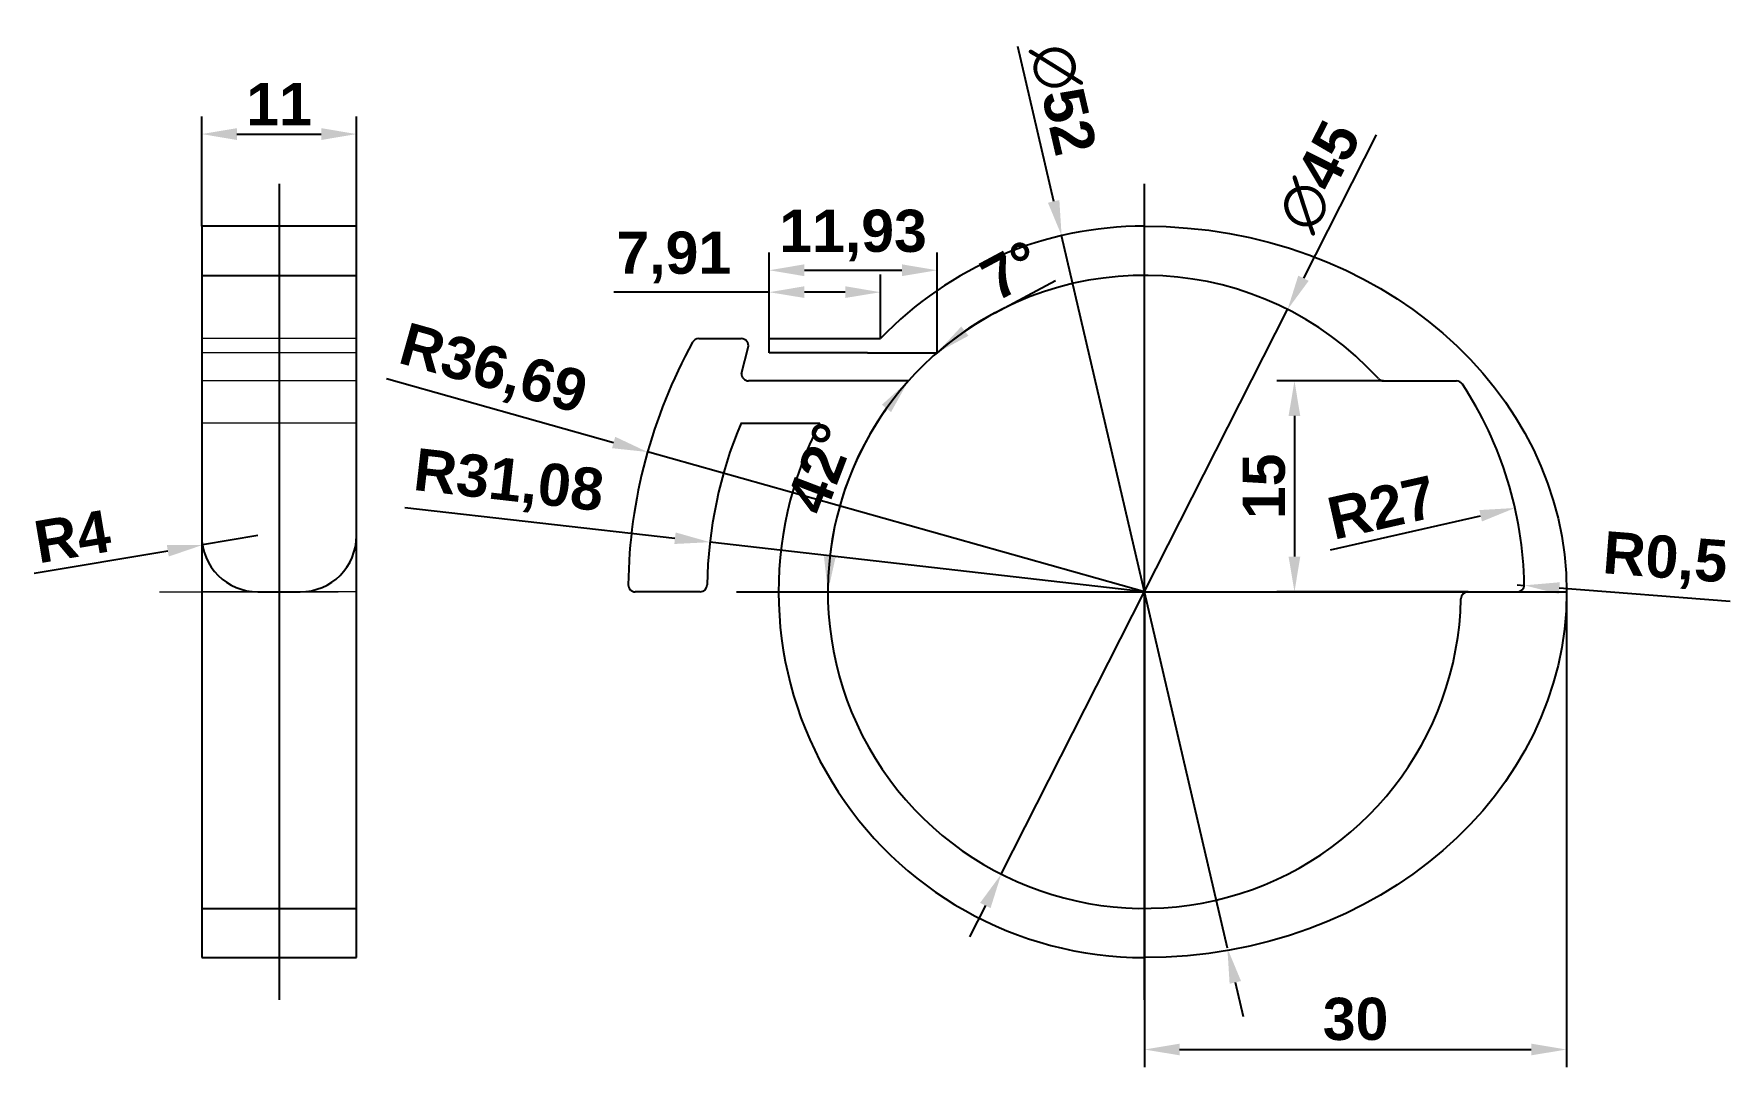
# Model space of a CAD drawing. Header units: millimetres. Extents: x 97 to 217, y 13 to 87.
import ezdxf

# ---------------------------------------------------------------- set-up
doc = ezdxf.new("R2010")
doc.units = ezdxf.units.MM
doc.linetypes.add('TRAZO_Y_PUNTO', pattern=[25.4, 12.7, -6.35, 0, -6.35])
doc.linetypes.add('TRAZOS', pattern=[19.05, 12.7, -6.35])
for name, color, linetype, lineweight in [('01_Contornos', 7, 'Continuous', 20), ('02_Ocultas', 4, 'TRAZOS', 20), ('03_Ejes', 1, 'TRAZO_Y_PUNTO', 18), ('04_Cotas', 3, 'Continuous', 18)]:
    doc.layers.add(name, color=color, linetype=linetype, lineweight=lineweight)
doc.styles.add('EstiloCota', font='arialbd.ttf', dxfattribs={"height": 3})
doc.dimstyles.new('CotasUNE', dxfattribs={"dimtxt": 3, "dimasz": 2.5, "dimexe": 1.25, "dimexo": 0, "dimtad": 1, "dimtxsty": 'EstiloCota', "dimcen": 2.5, "dimclrd": 256, "dimclrt": 256, "dimadec": 0, "dimazin": 0, "dimtfac": 1, "dimtmove": 0, "dimatfit": 3, "dimfxl": 1, "dimarcsym": 0})

# ---------------------------------------------------------------- blocks, each defined once
blk = doc.blocks.new('*D29')
at = {"layer": '04_Cotas', "color": 0, "lineweight": -2, "transparency": 16777216}
for p, q in [((192.75, 62.08), (185.17, 62.08)), ((198.75, 47.08), (185.17, 47.08))]:
    blk.add_line(p, q, dxfattribs=at)
at = {"layer": '04_Cotas', "lineweight": -2, "transparency": 16777216}
blk.add_line((186.42, 59.58), (186.42, 49.58), dxfattribs=at)
at = {"layer": '04_Cotas', "transparency": 16777216}
for points in [[(186, 59.58), (186.83, 59.58), (186.42, 62.08)], [(186, 49.58), (186.83, 49.58), (186.42, 47.08)]]:
    blk.add_solid(points, dxfattribs=at)
at = {"layer": 'Defpoints', "color": 0}
for p in [(192.75, 62.08), (186.42, 47.08), (198.75, 47.08)]:
    blk.add_point(p, dxfattribs=at)
at = {"layer": '04_Cotas', "transparency": 16777216, "insert": (184.26, 54.58), "char_height": 3, "attachment_point": 5, "rotation": 90, "style": 'EstiloCota'}
blk.add_mtext('15', dxfattribs=at)
blk = doc.blocks.new('*D30')
at = {"layer": '04_Cotas', "lineweight": -2, "transparency": 16777216}
for p, q in [((192.22, 79.56), (187.06, 69.38)), ((165.58, 27.01), (185.93, 67.15)), ((164.45, 24.78), (163.32, 22.55))]:
    blk.add_line(p, q, dxfattribs=at)
at = {"layer": '04_Cotas', "transparency": 16777216}
for points in [[(186.69, 69.56), (187.43, 69.19), (185.93, 67.15)], [(164.08, 24.97), (164.82, 24.59), (165.58, 27.01)]]:
    blk.add_solid(points, dxfattribs=at)
at = {"layer": 'Defpoints', "color": 0}
for p in [(185.93, 67.15), (165.58, 27.01)]:
    blk.add_point(p, dxfattribs=at)
at = {"layer": '04_Cotas', "transparency": 16777216, "insert": (188.17, 76.61), "char_height": 3, "attachment_point": 5, "rotation": 63.1158, "style": 'EstiloCota'}
blk.add_mtext('∅45', dxfattribs=at)
blk = doc.blocks.new('*D31')
at = {"layer": '04_Cotas', "lineweight": -2, "transparency": 16777216}
for p, q in [((166.74, 85.87), (169.3, 74.84)), ((181.65, 21.75), (169.87, 72.4)), ((182.21, 19.32), (182.78, 16.88))]:
    blk.add_line(p, q, dxfattribs=at)
at = {"layer": '04_Cotas', "transparency": 16777216}
for points in [[(169.71, 74.93), (168.9, 74.74), (169.87, 72.4)], [(182.62, 19.41), (181.81, 19.22), (181.65, 21.75)]]:
    blk.add_solid(points, dxfattribs=at)
at = {"layer": 'Defpoints', "color": 0}
for p in [(169.87, 72.4), (181.65, 21.75)]:
    blk.add_point(p, dxfattribs=at)
at = {"layer": '04_Cotas', "transparency": 16777216, "insert": (169.96, 82.09), "char_height": 3, "attachment_point": 5, "rotation": 283.0908, "style": 'EstiloCota'}
blk.add_mtext('∅52', dxfattribs=at)
blk = doc.blocks.new('*D34')
at = {"layer": '04_Cotas', "lineweight": -2, "transparency": 16777216}
for p, q in [((123.19, 53.08), (142.39, 50.89)), ((175.76, 47.08), (144.88, 50.61))]:
    blk.add_line(p, q, dxfattribs=at)
at = {"layer": '04_Cotas', "transparency": 16777216}
blk.add_solid([(142.44, 51.3), (142.35, 50.48), (144.88, 50.61)], dxfattribs=at)
at = {"layer": 'Defpoints', "color": 0}
for p in [(144.88, 50.61), (175.76, 47.08)]:
    blk.add_point(p, dxfattribs=at)
at = {"layer": '04_Cotas', "transparency": 16777216, "insert": (130.56, 54.72), "char_height": 3, "attachment_point": 5, "rotation": 353.4809, "style": 'EstiloCota'}
blk.add_mtext('R31,08', dxfattribs=at)
blk = doc.blocks.new('*D35')
at = {"layer": '04_Cotas', "lineweight": -2, "transparency": 16777216}
for p, q in [((121.9, 62.24), (138.03, 57.69)), ((175.76, 47.08), (140.44, 57.02))]:
    blk.add_line(p, q, dxfattribs=at)
at = {"layer": '04_Cotas', "transparency": 16777216}
blk.add_solid([(138.15, 58.1), (137.92, 57.29), (140.44, 57.02)], dxfattribs=at)
at = {"layer": 'Defpoints', "color": 0}
for p in [(140.44, 57.02), (175.76, 47.08)]:
    blk.add_point(p, dxfattribs=at)
at = {"layer": '04_Cotas', "transparency": 16777216, "insert": (129.43, 62.68), "char_height": 3, "attachment_point": 5, "rotation": 344.2802, "style": 'EstiloCota'}
blk.add_mtext('R36,69', dxfattribs=at)
blk = doc.blocks.new('*D36')
at = {"layer": '04_Cotas', "color": 0, "lineweight": -2, "transparency": 16777216}
for p, q in [((108.76, 73.08), (108.76, 80.87)), ((119.76, 73.08), (119.76, 80.87))]:
    blk.add_line(p, q, dxfattribs=at)
at = {"layer": '04_Cotas', "lineweight": -2, "transparency": 16777216}
blk.add_line((111.26, 79.62), (117.26, 79.62), dxfattribs=at)
at = {"layer": '04_Cotas', "transparency": 16777216}
for points in [[(111.26, 80.04), (111.26, 79.2), (108.76, 79.62)], [(117.26, 80.04), (117.26, 79.2), (119.76, 79.62)]]:
    blk.add_solid(points, dxfattribs=at)
at = {"layer": 'Defpoints', "color": 0}
for p in [(119.76, 79.62), (108.76, 73.08), (119.76, 73.08)]:
    blk.add_point(p, dxfattribs=at)
at = {"layer": '04_Cotas', "transparency": 16777216, "insert": (114.26, 81.75), "char_height": 3, "attachment_point": 5, "style": 'EstiloCota'}
blk.add_mtext('11', dxfattribs=at)
blk = doc.blocks.new('*D37')
at = {"layer": '04_Cotas', "lineweight": -2, "transparency": 16777216}
for p, q in [((112.76, 51.08), (108.82, 50.41)), ((96.86, 48.4), (106.35, 50))]:
    blk.add_line(p, q, dxfattribs=at)
at = {"layer": '04_Cotas', "transparency": 16777216}
blk.add_solid([(106.28, 50.41), (106.42, 49.59), (108.82, 50.41)], dxfattribs=at)
at = {"layer": 'Defpoints', "color": 0}
for p in [(112.76, 51.08), (108.82, 50.41)]:
    blk.add_point(p, dxfattribs=at)
at = {"layer": '04_Cotas', "transparency": 16777216, "insert": (99.56, 51.02), "char_height": 3, "attachment_point": 5, "rotation": 9.5544, "style": 'EstiloCota'}
blk.add_mtext('R4', dxfattribs=at)
blk = doc.blocks.new('*D38')
at = {"layer": '04_Cotas', "color": 0, "lineweight": -2, "transparency": 16777216}
for p, q in [((175.76, 47.08), (175.76, 13.29)), ((205.75, 47.08), (205.75, 13.29))]:
    blk.add_line(p, q, dxfattribs=at)
at = {"layer": '04_Cotas', "lineweight": -2, "transparency": 16777216}
blk.add_line((178.26, 14.54), (203.25, 14.54), dxfattribs=at)
at = {"layer": '04_Cotas', "transparency": 16777216}
for points in [[(178.26, 14.96), (178.26, 14.13), (175.76, 14.54)], [(203.25, 14.96), (203.25, 14.13), (205.75, 14.54)]]:
    blk.add_solid(points, dxfattribs=at)
at = {"layer": 'Defpoints', "color": 0}
for p in [(175.76, 47.08), (205.75, 47.08), (205.75, 14.54)]:
    blk.add_point(p, dxfattribs=at)
at = {"layer": '04_Cotas', "transparency": 16777216, "insert": (190.76, 16.7), "char_height": 3, "attachment_point": 5, "style": 'EstiloCota'}
blk.add_mtext('30', dxfattribs=at)
blk = doc.blocks.new('*D39')
at = {"layer": '04_Cotas', "lineweight": -2, "transparency": 16777216}
blk.add_line((188.98, 50.07), (199.65, 52.49), dxfattribs=at)
at = {"layer": '04_Cotas', "transparency": 16777216}
blk.add_solid([(199.56, 52.89), (199.74, 52.08), (202.09, 53.04)], dxfattribs=at)
at = {"layer": 'Defpoints', "color": 0}
for p in [(202.09, 53.04), (175.76, 47.08)]:
    blk.add_point(p, dxfattribs=at)
at = {"layer": '04_Cotas', "transparency": 16777216, "insert": (192.63, 53.08), "char_height": 3, "attachment_point": 5, "rotation": 12.7564, "style": 'EstiloCota'}
blk.add_mtext('R27', dxfattribs=at)
blk = doc.blocks.new('*D40')
at = {"layer": '04_Cotas', "lineweight": -2, "transparency": 16777216}
for p, q in [((202.25, 47.58), (202.75, 47.54)), ((217.38, 46.4), (205.24, 47.34))]:
    blk.add_line(p, q, dxfattribs=at)
at = {"layer": '04_Cotas', "transparency": 16777216}
blk.add_solid([(205.28, 47.76), (205.21, 46.93), (202.75, 47.54)], dxfattribs=at)
at = {"layer": 'Defpoints', "color": 0}
for p in [(202.25, 47.58), (202.75, 47.54)]:
    blk.add_point(p, dxfattribs=at)
at = {"layer": '04_Cotas', "transparency": 16777216, "insert": (212.75, 49.23), "char_height": 3, "attachment_point": 5, "rotation": 355.5552, "style": 'EstiloCota'}
blk.add_mtext('R0,5', dxfattribs=at)
blk = doc.blocks.new('*D41')
at = {"layer": '04_Cotas', "color": 0, "lineweight": -2, "transparency": 16777216}
for p, q in [((149.09, 64.08), (149.09, 71.19)), ((161.02, 64.08), (161.02, 71.19))]:
    blk.add_line(p, q, dxfattribs=at)
at = {"layer": '04_Cotas', "lineweight": -2, "transparency": 16777216}
blk.add_line((151.59, 69.94), (158.52, 69.94), dxfattribs=at)
at = {"layer": '04_Cotas', "transparency": 16777216}
for points in [[(151.59, 70.36), (151.59, 69.52), (149.09, 69.94)], [(158.52, 70.36), (158.52, 69.52), (161.02, 69.94)]]:
    blk.add_solid(points, dxfattribs=at)
at = {"layer": 'Defpoints', "color": 0}
for p in [(161.02, 69.94), (149.09, 64.08), (161.02, 64.08)]:
    blk.add_point(p, dxfattribs=at)
at = {"layer": '04_Cotas', "transparency": 16777216, "insert": (155.05, 72.41), "char_height": 3, "attachment_point": 5, "style": 'EstiloCota'}
blk.add_mtext('11,93', dxfattribs=at)
blk = doc.blocks.new('*D42')
at = {"layer": '04_Cotas', "color": 0, "lineweight": -2, "transparency": 16777216}
for p, q in [((149.09, 65.08), (149.09, 69.63)), ((157, 65.08), (157, 69.63))]:
    blk.add_line(p, q, dxfattribs=at)
at = {"layer": '04_Cotas', "lineweight": -2, "transparency": 16777216}
for p, q in [((149.09, 68.38), (138.04, 68.38)), ((154.5, 68.38), (151.59, 68.38))]:
    blk.add_line(p, q, dxfattribs=at)
at = {"layer": '04_Cotas', "transparency": 16777216}
for points in [[(151.59, 68.8), (151.59, 67.97), (149.09, 68.38)], [(154.5, 68.8), (154.5, 67.97), (157, 68.38)]]:
    blk.add_solid(points, dxfattribs=at)
at = {"layer": 'Defpoints', "color": 0}
for p in [(149.09, 68.38), (149.09, 65.08), (157, 65.08)]:
    blk.add_point(p, dxfattribs=at)
at = {"layer": '04_Cotas', "transparency": 16777216, "insert": (142.31, 70.85), "char_height": 3, "attachment_point": 5, "style": 'EstiloCota'}
blk.add_mtext('7,91', dxfattribs=at)
blk = doc.blocks.new('*D43')
at = {"layer": '04_Cotas', "lineweight": -2, "transparency": 16777216}
blk.add_arc((175.76, 47.08), 22.5, 144.5592, 173.6305, dxfattribs=at)
at = {"layer": '04_Cotas', "transparency": 16777216}
for points in [[(157.1, 60.38), (157.75, 59.86), (158.99, 62.08)], [(153.81, 49.55), (152.98, 49.6), (153.26, 47.08)]]:
    blk.add_solid(points, dxfattribs=at)
at = {"layer": 'Defpoints', "color": 0}
for p in [(158.99, 62.08), (155.87, 57.6), (146.76, 47.08), (175.76, 47.08), (205.75, 47.08)]:
    blk.add_point(p, dxfattribs=at)
at = {"layer": '04_Cotas', "transparency": 16777216, "insert": (152.75, 55.87), "char_height": 3, "attachment_point": 5, "rotation": 69.0948, "style": 'EstiloCota'}
blk.add_mtext('42°', dxfattribs=at)
blk = doc.blocks.new('*D44')
at = {"layer": '04_Cotas', "lineweight": -2, "transparency": 16777216}
blk.add_line((165.14, 66.91), (169.44, 69.22), dxfattribs=at)
for start, end in [(118.1673, 130.9261), (118.1871, 124.5566), (130.9261, 138.1897), (144.5592, 150.9286)]:
    blk.add_arc((175.76, 47.08), 22.5, start, end, dxfattribs=at)
at = {"layer": '04_Cotas', "transparency": 16777216}
for points in [[(163.25, 65.28), (162.74, 65.94), (161.02, 64.08)], [(157.1, 60.38), (157.75, 59.86), (158.99, 62.08)]]:
    blk.add_solid(points, dxfattribs=at)
at = {"layer": 'Defpoints', "color": 0}
for p in [(161.02, 64.08), (159.64, 62.77), (158.99, 62.08), (175.76, 47.08), (175.76, 47.08)]:
    blk.add_point(p, dxfattribs=at)
at = {"layer": '04_Cotas', "transparency": 16777216, "insert": (166.29, 69.94), "char_height": 3, "attachment_point": 5, "rotation": 28.1673, "style": 'EstiloCota'}
blk.add_mtext('7°', dxfattribs=at)

msp = doc.modelspace()

# ---------------------------------------------------------------- linework, layer by layer
for p, q in [((114.26, 76.077), (114.26, 18.077)), ((175.758, 18.077), (175.758, 76.077)), ((108.76, 73.077), (108.76, 21.077)), ((119.76, 73.077), (108.76, 73.077)), ((119.76, 21.077), (119.76, 73.077)), ((108.76, 69.577), (119.76, 69.577)), ((144.08, 65.077), (147.108, 65.077)), ((147.121, 62.61), (147.592, 64.453)), ((149.085, 64.077), (149.085, 65.077)), ((149.085, 65.077), (156.996, 65.077)), ((156.085, 64.077), (149.085, 64.077)), ((156.085, 64.077), (161.018, 64.077)), ((158.987, 62.077), (147.62, 62.077)), ((192.75, 62.077), (197.939, 62.077)), ((147.085, 59.077), (152.693, 59.077)), ((112.76, 47.077), (115.76, 47.077)), ((144.179, 47.077), (139.571, 47.077)), ((146.758, 47.077), (205.753, 47.077)), ((198.752, 47.077), (202.253, 47.077)), ((108.76, 24.577), (119.76, 24.577)), ((108.76, 21.077), (119.76, 21.077))]:
    msp.add_line(p, q)
for centre, radius, start, end in [((175.758, 47.077), 26, 90, 136.18694), ((175.758, 47.077), 22.5, 42.3698, 130.92606), ((175.758, 47.077), 36.69, 151.08205, 179.20838), ((144.08, 64.577), 0.5, 90, 151.08205), ((147.108, 64.577), 0.5, 345.65921, 90), ((147.62, 62.577), 0.5, 176.16823, 270), ((175.758, 47.077), 22.5, 138.18969, 358.75434), ((192.75, 62.577), 0.5, 222.3698, 270), ((197.939, 61.577), 0.5, 33.17307, 90), ((175.758, 47.077), 27, 1.08112, 33.17307), ((175.758, 47.077), 31.082, 157.28961, 179.09287), ((175.758, 47.077), 26, 152.51357, 270), ((112.76, 51.077), 4, 180, 270), ((115.76, 51.077), 4, 270, 0), ((139.571, 47.577), 0.5, 179.20838, 270), ((144.179, 47.577), 0.5, 270, 359.09287), ((198.752, 46.577), 0.5, 90, 178.75434), ((202.253, 47.577), 0.5, 270, 1.08112)]:
    msp.add_arc(centre, radius, start, end)
at = {"extrusion": (0, 0, -1)}
msp.add_ellipse((175.758, 47.077), major_axis=(30, 0), ratio=0.8666667, start_param=4.712389, end_param=7.8539816, dxfattribs=at)
at = {"layer": '01_Contornos'}
msp.add_line((119.76, 65.077), (108.76, 65.077), dxfattribs=at)
at = {"layer": '02_Ocultas'}
for p, q in [((119.76, 64.077), (108.76, 64.077)), ((119.76, 62.077), (108.76, 62.077)), ((119.76, 59.077), (108.76, 59.077)), ((119.76, 47.077), (108.76, 47.077))]:
    msp.add_line(p, q, dxfattribs=at)
at = {"layer": '03_Ejes'}
msp.add_line((105.76, 47.077), (122.76, 47.077), dxfattribs=at)

# ---------------------------------------------------------------- dimensions: what is measured, and where the dimension line sits
at = {"layer": '04_Cotas'}
for p1, p2, picture, middle in [((181.647, 21.753), (169.869, 72.401), '*D31', (169.957, 82.089)), ((165.583, 27.009), (185.932, 67.145), '*D30', (188.175, 76.612))]:
    dim = msp.add_diameter_dim_2p(p1=p1, p2=p2, dimstyle='CotasUNE', dxfattribs=at)
    dim.commit()
    dim.dimension.update_dxf_attribs({"geometry": picture, "text_midpoint": middle})
dim = msp.add_linear_dim(base=(119.76, 79.619), p1=(108.76, 73.077), p2=(119.76, 73.077), dimstyle='CotasUNE', dxfattribs=at)
dim.commit()
dim.dimension.update_dxf_attribs({"geometry": '*D36', "text_midpoint": (114.26, 81.75)})
for p1, p2, distance, picture, middle in [((149.085, 64.077), (161.018, 64.077), 5.864, '*D41', (155.052, 72.407)), ((156.996, 65.077), (149.085, 65.077), -3.307, '*D42', (142.312, 70.85))]:
    dim = msp.add_aligned_dim(p1=p1, p2=p2, distance=distance, dimstyle='CotasUNE', dxfattribs=at)
    dim.commit()
    dim.dimension.update_dxf_attribs({"geometry": picture, "text_midpoint": middle})
for base, line1, line2, picture, middle in [((159.636, 62.772), ((161.018, 64.077), (175.758, 47.077)), ((158.987, 62.077), (175.758, 47.077)), '*D44', (166.286, 69.939)), ((155.868, 57.596), ((146.758, 47.077), (205.753, 47.077)), ((175.758, 47.077), (158.987, 62.077)), '*D43', (152.748, 55.866))]:
    dim = msp.add_angular_dim_2l(base=base, line1=line1, line2=line2, dimstyle='CotasUNE', dxfattribs=at)
    dim.commit()
    dim.dimension.update_dxf_attribs({"geometry": picture, "text_midpoint": middle})
for center, mpoint, picture, middle in [((175.758, 47.077), (140.44, 57.018), '*D35', (129.43, 62.678)), ((202.253, 47.577), (202.751, 47.538), '*D40', (212.747, 49.234))]:
    dim = msp.add_radius_dim(center=center, mpoint=mpoint, dimstyle='CotasUNE', dxfattribs=at)
    dim.commit()
    dim.dimension.update_dxf_attribs({"geometry": picture, "text_midpoint": middle})
dim = msp.add_linear_dim(base=(186.417, 47.077), p1=(192.75, 62.077), p2=(198.752, 47.077), angle=90, dimstyle='CotasUNE', dxfattribs=at)
dim.commit()
dim.dimension.update_dxf_attribs({"geometry": '*D29', "text_midpoint": (184.261, 54.577)})
for center, mpoint, picture, middle in [((175.758, 47.077), (144.876, 50.606), '*D34', (130.282, 52.274)), ((175.758, 47.077), (202.091, 53.039), '*D39', (193.096, 51.002)), ((112.76, 51.077), (108.816, 50.413), '*D37', (99.918, 48.915))]:
    dim = msp.add_radius_dim(center=center, mpoint=mpoint, dimstyle='CotasUNE', dxfattribs=at)
    dim.commit()
    dim.dimension.update_dxf_attribs({"geometry": picture, "text_midpoint": middle, "dimtype": 164})
dim = msp.add_linear_dim(base=(205.7528, 14.5437), p1=(175.7576, 47.077), p2=(205.7528, 47.077), dimstyle='CotasUNE', dxfattribs=at)
dim.commit()
dim.dimension.update_dxf_attribs({"geometry": '*D38', "text_midpoint": (190.7552, 14.5437), "dimtype": 160})

doc.saveas('drawing.dxf')
